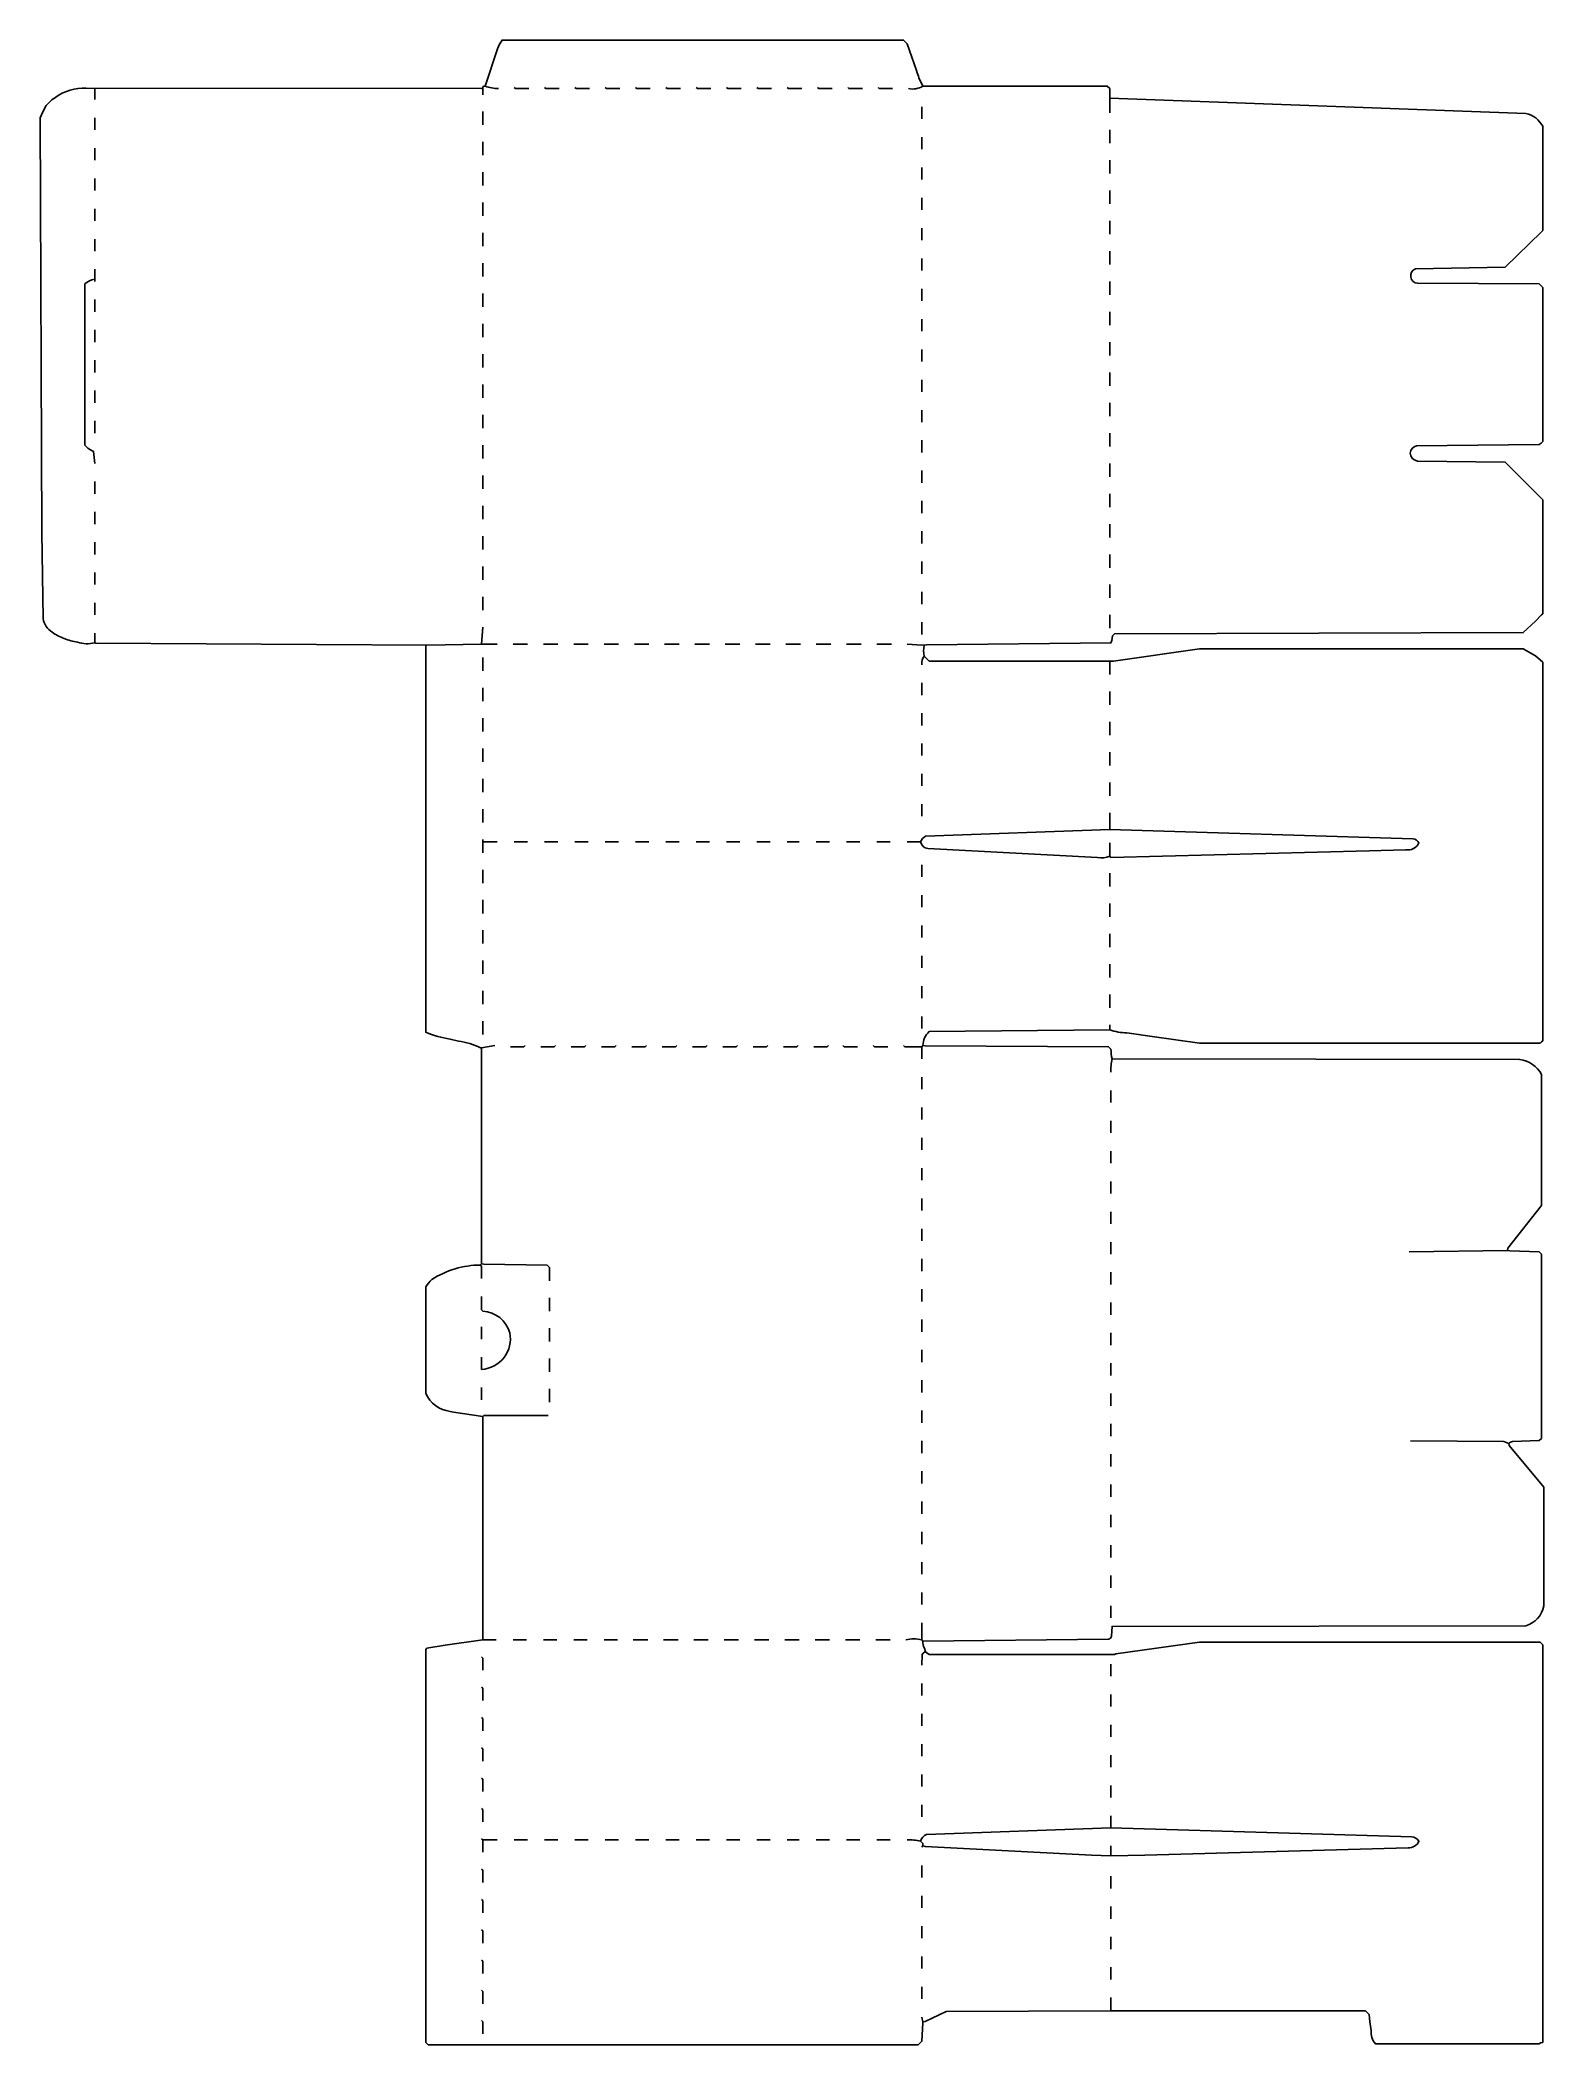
# Model space of a CAD drawing. Extents: x 64 to 1304, y 85 to 1738.
import ezdxf

# ---------------------------------------------------------------- set-up
doc = ezdxf.new("R2010")
doc.units = 0
doc.layers.get('0').update_dxf_attribs({"linetype": 'CONTINUOUS'})

msp = doc.modelspace()

# ---------------------------------------------------------------- linework, layer by layer
at = {"color": 250, "linetype": 'CONTINUOUS'}
for points in [[(441, 1240), (428, 1240), (383, 1239), (109.9, 1240.8), (109, 1241, -0.137918), (94.923077, 1241.615385, -0.07661), (83.9, 1244.7, -0.074727), (73.846154, 1249.769231, -0.20686), (66.49296, 1261.006847), (65.50704, 1331.993153), (64, 1674), (66.2, 1678.9), (69, 1684, -0.071068), (77, 1691, -0.167328), (101.95122, 1698.439024), (428.1, 1698.2), (429, 1698, -0.618034), (431, 1700), (441.3, 1730.9, -0.070245), (445, 1738), (776, 1738), (779, 1735), (786.7, 1712.9), (787.3, 1711.1, 0.071464), (792, 1700)], [(779, 1240), (791, 1239), (795.003246, 1239.503289), (946.986844, 1240.999827), (947.615385, 1243.076923), (948.384615, 1246.923077), (950.001475, 1248.501484), (1286.998525, 1249.498516), (1297, 1259), (1302, 1264), (1303, 1265), (1303, 1359), (1272, 1390), (1199.9, 1390.8), (1199.1, 1391.2, -0.856474), (1199.004853, 1403.50495), (1299.995147, 1404.49505, 0.113367), (1303, 1407), (1303, 1534), (1300, 1537), (1200.004901, 1537.495001, -0.798339), (1198.006664, 1549.506847), (1272.1, 1550.8), (1302, 1580), (1303, 1581), (1303, 1667, 0.229605), (1289.088235, 1677.352941), (946, 1690)], [(946, 1678), (946, 1690), (946, 1698), (944, 1700), (792, 1700, -0.182228), (780, 1698)], [(109, 1389), (108.038462, 1398.807692, -0.127669), (101, 1404), (101, 1537, -0.152233), (109, 1541)], [(382, 1239), (382, 920, 0.071393), (402.088235, 914.352941), (408.911765, 912.647059, -0.072235), (427.153846, 907.230769), (428, 907), (439, 909)], [(791, 898), (791, 908), (792, 909, -0.197929), (797.003355, 920.503401), (946, 922, 0.086329), (960.06, 919.42), (980.94, 916.58), (1020, 911), (1301, 911), (1302, 912), (1303, 913), (1303, 1225), (1297.1, 1230.2), (1287, 1236), (1020, 1236), (949, 1226), (797, 1226), (793, 1230)], [(779, 1077), (790, 1077, 0.347768), (796.024862, 1071.472376), (936, 1064, 0.127314), (946, 1065), (947, 1064), (1160.015593, 1069.516632), (1189.984407, 1070.483368, 0.34685), (1201, 1076, 0.244273), (1195.972414, 1079.531034), (946, 1087), (794.023691, 1081.526185, 0.167584), (790, 1077)], [(948, 898, -0.063434), (947, 906), (945, 908), (793.9, 908.7), (792, 909), (791, 908), (777, 908), (776, 909)], [(1274, 740), (1274.3, 741.9), (1302, 777), (1302, 885, 0.249189), (1283.998521, 897.501488), (948, 898, 0.079254), (947, 887)], [(427, 728, 0.144638), (387, 716, 0.076982), (382, 710), (382, 622, 0.256013), (402.088235, 607.352941), (404.911765, 606.647059), (429, 603), (430, 604), (483, 604)], [(1194, 583), (1270.993673, 582.506491), (1275, 581, -0.137601), (1278.020755, 582.522642), (1299.979245, 583.477358), (1302, 585), (1302, 737), (1300, 739), (1275.9, 739.7), (1274, 740), (1193, 739)], [(428, 652), (428, 642, 0.45953), (451.3, 672.1, 0.321592), (429, 690), (428, 691), (428, 702)], [(792, 418), (944.996754, 419.496711, 0.227972), (947.560976, 422.04878), (948, 430), (1288.998542, 430.498534, 0.284617), (1304, 447), (1304, 545), (1275.461538, 579.307692), (1275, 581)], [(792, 104), (793.9, 104.3), (811.003623, 112.503676), (947, 113), (1157, 113), (1160, 110), (1160.58, 103.94), (1161.58, 96.94, 0.20964), (1165, 86), (1300, 86), (1301.1, 86.7), (1303, 87), (1303, 415), (1301, 417), (1020, 417), (951.053846, 407.569231), (950, 407), (797, 407), (795.1, 408.2), (794, 409), (793.2, 412.1, -0.18858), (792, 418), (791, 419), (791, 433)], [(778, 419, -0.123876), (791, 419)], [(791, 398), (791.445545, 406.955446, -0.320203), (794, 409)], [(790, 253, 0.079254), (779, 254)], [(791, 248), (792, 249), (793.9, 248.7), (931.027586, 241.468966), (947, 241), (974.983373, 241.482185), (1191.980831, 247.479233, 0.308787), (1201, 253, 0.267215), (1194.980831, 256.520767), (947, 264), (795.017808, 258.519178, 0.248411), (790, 253), (792, 251), (792, 249)]]:
    msp.add_lwpolyline(points, format="xyb", dxfattribs=at)
for points in [[(109, 1689), (109, 1698)], [(429, 1693), (429, 1698)], [(109, 1664), (109, 1674)], [(429, 1668), (429, 1679)], [(791, 1673), (791, 1683)], [(429, 1643), (429, 1654)], [(791, 1648), (791, 1658)], [(946, 1653), (946, 1664)], [(109, 1639), (109, 1649)], [(946, 1628), (946, 1639)], [(109, 1614), (109, 1624)], [(429, 1618), (429, 1629)], [(791, 1623), (791, 1633)], [(429, 1593), (429, 1604)], [(791, 1598), (791, 1608)], [(946, 1603), (946, 1614)], [(109, 1589), (109, 1599)], [(946, 1578), (946, 1589)], [(109, 1564), (109, 1574)], [(429, 1568), (429, 1579)], [(791, 1573), (791, 1583)], [(429, 1543), (429, 1554)], [(791, 1548), (791, 1558)], [(946, 1553), (946, 1564)], [(109, 1539), (109, 1541), (109, 1549)], [(946, 1528), (946, 1539)], [(109, 1514), (109, 1524)], [(429, 1518), (429, 1529)], [(791, 1523), (791, 1533)], [(791, 1498), (791, 1508)], [(946, 1503), (946, 1514)], [(109, 1489), (109, 1499)], [(429, 1493), (429, 1504)], [(946, 1478), (946, 1489)], [(109, 1464), (109, 1474)], [(429, 1468), (429, 1479)], [(791, 1473), (791, 1483)], [(791, 1448), (791, 1458)], [(946, 1453), (946, 1464)], [(109, 1439), (109, 1449)], [(429, 1443), (429, 1454)], [(946, 1428), (946, 1439)], [(109, 1414), (109, 1424)], [(429, 1418), (429, 1429)], [(791, 1423), (791, 1433)], [(791, 1398), (791, 1408)], [(946, 1403), (946, 1414)], [(429, 1393), (429, 1404)], [(946, 1378), (946, 1389)], [(109, 1364), (109, 1374)], [(429, 1368), (429, 1379)], [(791, 1373), (791, 1383)], [(791, 1348), (791, 1358)], [(946, 1353), (946, 1364)], [(109, 1339), (109, 1349)], [(429, 1343), (429, 1354)], [(946, 1328), (946, 1339)], [(109, 1314), (109, 1324)], [(429, 1318), (429, 1329)], [(791, 1323), (791, 1333)], [(791, 1298), (791, 1308)], [(946, 1303), (946, 1314)], [(109, 1289), (109, 1299)], [(429, 1293), (429, 1304)], [(109, 1264), (109, 1274)], [(429, 1268), (429, 1279)], [(791, 1273), (791, 1283)], [(946, 1278), (946, 1289)], [(791, 1248), (791, 1258)], [(946, 1253), (946, 1264)], [(109, 1241), (109, 1249)], [(428, 1240), (429, 1254)], [(454, 1240), (466, 1240)], [(479, 1240), (491, 1240)], [(504, 1240), (516, 1240)], [(529, 1240), (541, 1240)], [(554, 1240), (566, 1240)], [(579, 1240), (591, 1240)], [(604, 1240), (616, 1240)], [(629, 1240), (641, 1240)], [(654, 1240), (666, 1240)], [(679, 1240), (691, 1240)], [(704, 1240), (716, 1240)], [(729, 1240), (741, 1240)], [(754, 1240), (766, 1240)], [(429, 1218), (429, 1229)], [(946, 1215), (946, 1226)], [(791, 1198), (791, 1208)], [(429, 1193), (429, 1204)], [(946, 1190), (946, 1201)], [(429, 1168), (429, 1179)], [(791, 1173), (791, 1183)], [(946, 1165), (946, 1176)], [(791, 1148), (791, 1158)], [(429, 1143), (429, 1154)], [(946, 1140), (946, 1151)], [(429, 1118), (429, 1129)], [(791, 1123), (791, 1133)], [(946, 1115), (946, 1126)], [(791, 1098), (791, 1108)], [(429, 1093), (429, 1104)], [(946, 1087), (946, 1101)], [(429, 1068), (429, 1077), (429, 1079)], [(429, 1077), (441, 1077)], [(455, 1077), (466, 1077)], [(480, 1077), (491, 1077)], [(505, 1077), (516, 1077)], [(530, 1077), (541, 1077)], [(555, 1077), (566, 1077)], [(580, 1077), (591, 1077)], [(605, 1077), (616, 1077)], [(630, 1077), (641, 1077)], [(655, 1077), (666, 1077)], [(680, 1077), (690, 1077)], [(704, 1077), (715, 1077)], [(729, 1077), (740, 1077)], [(754, 1077), (765, 1077)], [(946, 1065), (946, 1076)], [(791, 1048), (791, 1058)], [(429, 1043), (429, 1054)], [(946, 1040), (946, 1051)], [(429, 1018), (429, 1029)], [(791, 1023), (791, 1033)], [(946, 1015), (946, 1026)], [(429, 993), (429, 1004)], [(791, 998), (791, 1008)], [(946, 990), (946, 1001)], [(429, 968), (429, 979)], [(791, 973), (791, 983)], [(946, 965), (946, 976)], [(429, 943), (429, 954)], [(791, 948), (791, 958)], [(946, 940), (946, 951)], [(429, 918), (429, 929)], [(791, 923), (791, 933)], [(946, 922), (946, 926)], [(428, 717), (428, 727), (427, 728), (428, 729), (428, 907)], [(791, 873), (791, 883)], [(947, 862), (947, 872)], [(791, 848), (791, 858)], [(947, 837), (947, 847)], [(791, 823), (791, 833)], [(947, 812), (947, 822)], [(791, 798), (791, 808)], [(947, 787), (947, 797)], [(791, 773), (791, 783)], [(947, 762), (947, 772)], [(791, 748), (791, 758)], [(947, 737), (947, 747)], [(484, 715), (484, 726), (482, 728), (429.9, 728.7), (428, 729)], [(791, 723), (791, 733)], [(947, 712), (947, 722)], [(484, 690), (484, 701)], [(791, 698), (791, 708)], [(947, 687), (947, 697)], [(791, 673), (791, 683)], [(428, 667), (428, 677)], [(484, 665), (484, 676)], [(947, 662), (947, 672)], [(484, 640), (484, 651)], [(791, 648), (791, 658)], [(947, 637), (947, 647)], [(791, 623), (791, 633)], [(428, 617), (428, 627)], [(484, 615), (484, 626)], [(947, 612), (947, 622)], [(429, 419), (429, 603)], [(791, 598), (791, 608)], [(947, 587), (947, 597)], [(791, 573), (791, 583)], [(947, 562), (947, 572)], [(791, 548), (791, 558)], [(947, 537), (947, 547)], [(791, 523), (791, 533)], [(947, 512), (947, 522)], [(791, 498), (791, 508)], [(947, 487), (947, 497)], [(791, 473), (791, 483)], [(947, 462), (947, 472)], [(791, 448), (791, 458)], [(947, 437), (947, 447)], [(440, 419), (429, 419), (398.06, 414.58), (383, 412), (382, 411), (382, 87), (384, 85), (788, 85), (790, 87), (791, 88), (791.8, 103.1), (792, 104), (791, 108)], [(454, 419), (465, 419)], [(479, 419), (490, 419)], [(504, 419), (515, 419)], [(529, 419), (540, 419)], [(553, 419), (565, 419)], [(578, 419), (590, 419)], [(603, 419), (615, 419)], [(628, 419), (640, 419)], [(653, 419), (665, 419)], [(678, 419), (690, 419)], [(703, 419), (715, 419)], [(728, 419), (740, 419)], [(753, 419), (765, 419)], [(947, 389), (947, 399)], [(791, 373), (791, 383)], [(947, 364), (947, 374)], [(791, 348), (791, 358)], [(947, 339), (947, 349)], [(791, 323), (791, 333)], [(947, 314), (947, 324)], [(791, 298), (791, 308)], [(947, 289), (947, 299)], [(791, 273), (791, 283)], [(947, 264), (947, 274)], [(441, 254), (429, 254), (428, 255)], [(455, 254), (466, 254)], [(480, 254), (491, 254)], [(505, 254), (516, 254)], [(530, 254), (541, 254)], [(555, 254), (566, 254)], [(580, 254), (591, 254)], [(605, 254), (616, 254)], [(630, 254), (641, 254)], [(655, 254), (666, 254)], [(680, 254), (690, 254)], [(704, 254), (715, 254)], [(729, 254), (740, 254)], [(754, 254), (765, 254)], [(947, 241), (947, 249)], [(791, 223), (791, 233)], [(947, 214), (947, 224)], [(791, 198), (791, 208)], [(947, 189), (947, 199)], [(791, 173), (791, 183)], [(947, 164), (947, 174)], [(791, 148), (791, 158)], [(947, 139), (947, 149)], [(791, 123), (791, 133)], [(947, 113), (947, 124)]]:
    msp.add_lwpolyline(points, dxfattribs=at)
at = {"color": 251, "linetype": 'CONTINUOUS'}
msp.add_lwpolyline([(442, 1698, -0.083946), (431, 1700)], format="xyb", dxfattribs=at)
at = {"color": 252, "linetype": 'CONTINUOUS'}
for points in [[(467, 1698), (456, 1698), (455, 1699)], [(492, 1698), (481, 1698), (480, 1699)], [(517, 1698), (506, 1698), (505, 1699)], [(542, 1698), (531, 1698), (530, 1699)], [(567, 1698), (556, 1698), (555, 1699)], [(592, 1698), (581, 1698), (580, 1699)], [(617, 1698), (606, 1698), (605, 1699)], [(642, 1698), (631, 1698), (630, 1699)], [(667, 1698), (656, 1698), (655, 1699)], [(692, 1698), (681, 1698), (680, 1699)], [(717, 1698), (706, 1698), (705, 1699)], [(742, 1698), (731, 1698), (730, 1699)], [(767, 1698), (756, 1698), (755, 1699)], [(452, 908), (463, 908), (464, 909)], [(477, 908), (488, 908), (489, 909)], [(502, 908), (513, 908), (514, 909)], [(527, 908), (538, 908), (539, 909)], [(552, 908), (563, 908), (564, 909)], [(577, 908), (588, 908), (589, 909)], [(602, 908), (613, 908), (614, 909)], [(627, 908), (638, 908), (639, 909)], [(652, 908), (663, 908), (664, 909)], [(677, 908), (688, 908), (689, 909)], [(702, 908), (713, 908), (714, 909)], [(738, 908), (727, 908), (726, 909)], [(763, 908), (752, 908), (751, 909)]]:
    msp.add_lwpolyline(points, dxfattribs=at)
at = {"color": 247, "linetype": 'CONTINUOUS'}
msp.add_lwpolyline([(791, 1223, -0.206094), (793, 1230, -0.124665), (793, 1239)], format="xyb", dxfattribs=at)
at = {"color": 251, "linetype": 'CONTINUOUS'}
for points in [[(429, 394), (429, 404), (428, 405)], [(429, 369), (429, 379), (428, 380)], [(429, 344), (429, 354), (428, 355)], [(429, 319), (429, 329), (428, 330)], [(429, 294), (429, 304), (428, 305)], [(429, 269), (429, 279), (428, 280)], [(429, 244), (429, 254)], [(429, 219), (429, 229), (428, 230)], [(429, 194), (429, 204), (428, 205)], [(429, 169), (429, 179), (428, 180)], [(429, 144), (429, 154), (428, 155)], [(429, 119), (429, 129), (428, 130)], [(429, 94), (429, 104), (428, 105)]]:
    msp.add_lwpolyline(points, dxfattribs=at)

doc.saveas('drawing.dxf')
